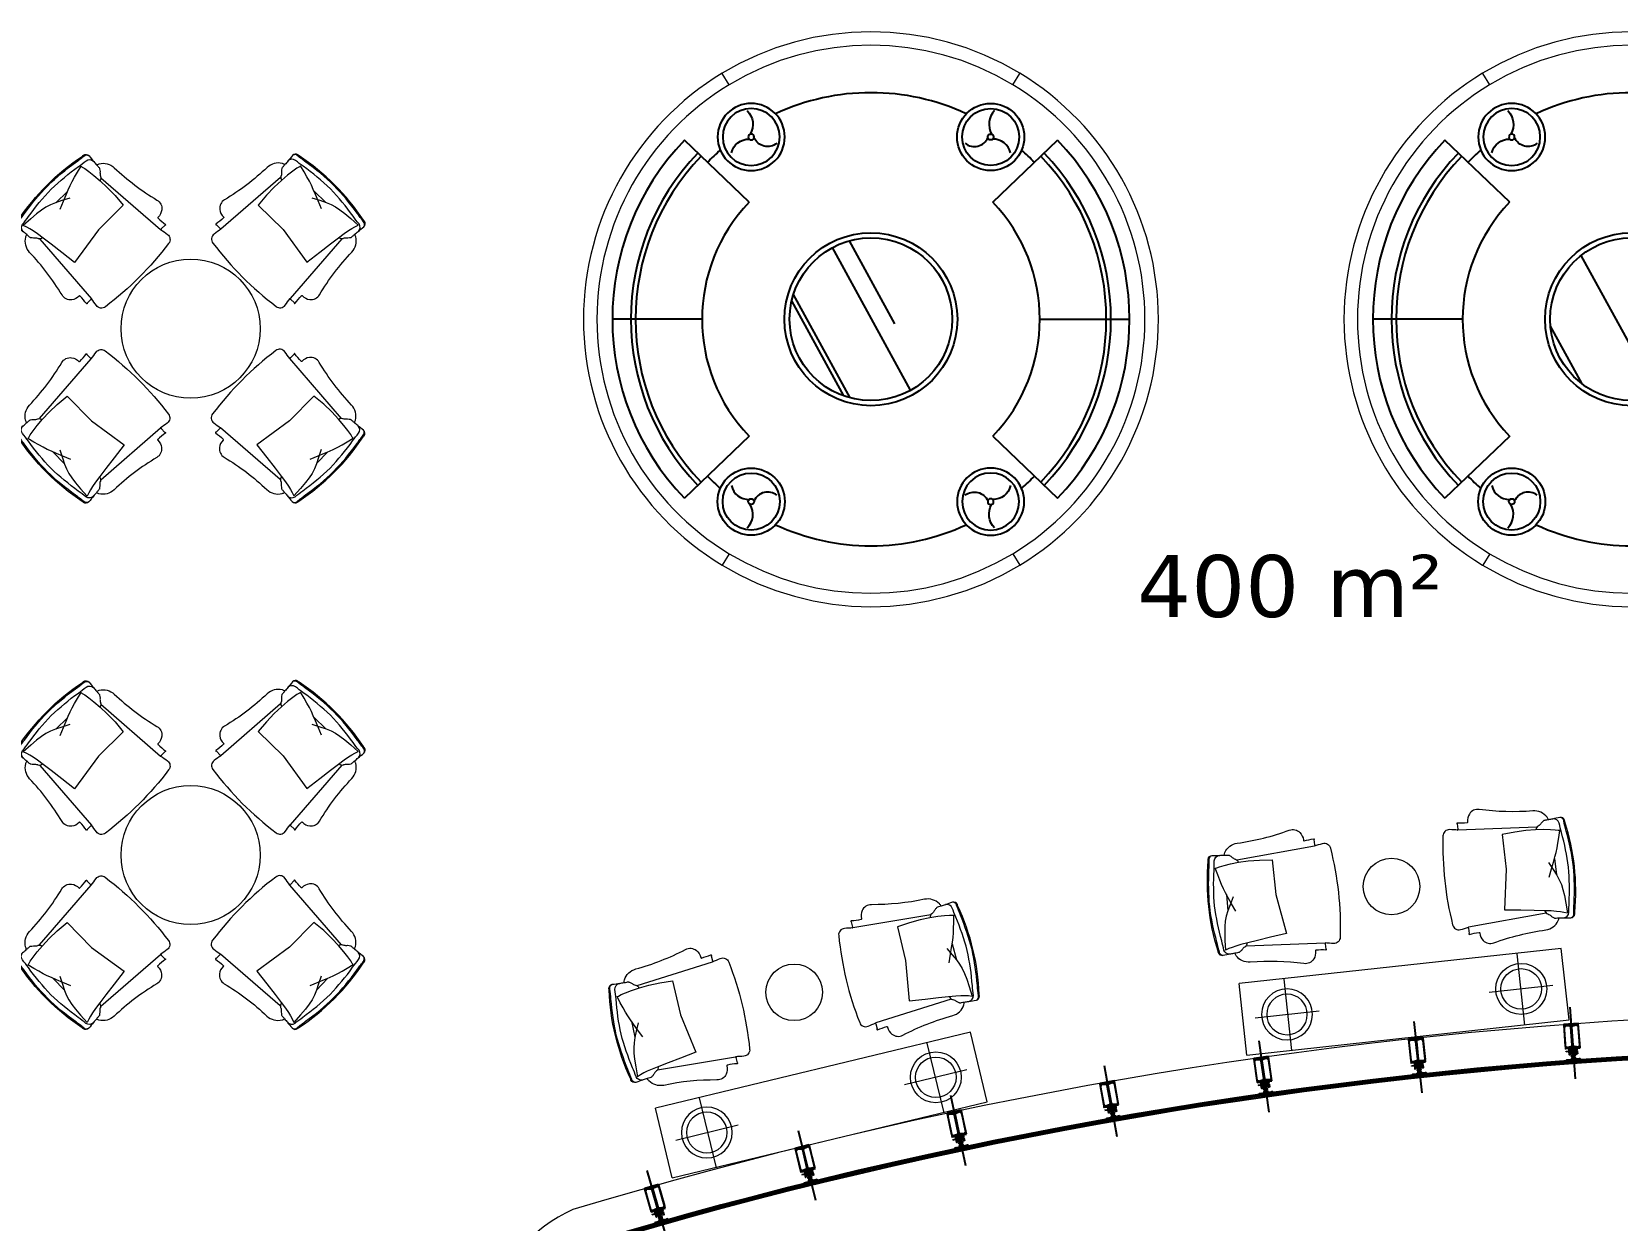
# Model space of a CAD drawing. Header units: metres. Extents: x -6536.4 to -6472.4, y -4878.1 to -4801.3.
# Drawn here: x -6512.17 to -6501.91, y -4831.58 to -4823.89 of the extents above; entities that cross this region are included whole.
import ezdxf

# ---------------------------------------------------------------- set-up
doc = ezdxf.new("R2010")
doc.units = ezdxf.units.M
doc.linetypes.add('A0C0DS$0$CACHE', pattern=[0.375, 0.25, -0.125])
doc.linetypes.add('CACHE2', pattern=[4.7625, 3.175, -1.5875])
for name, color, linetype, lineweight in [('A-MURS RIDEAUUX', 150, 'Continuous', 25), ('BOIS', 132, 'Continuous', 5), ('calque cache', 251, 'Continuous', 13), ('chache 4 et 8', 1, 'Continuous', 18), ('COTE', 1, 'Continuous', 18), ('MEUBLE', 103, 'Continuous', 9), ('POLYLINE FP', 150, 'Continuous', 15)]:
    doc.layers.add(name, color=color, linetype=linetype, lineweight=lineweight)
doc.layers.add('t abdou', color=1, linetype='Continuous')
doc.layers.add('TEXTES +8.50', color=7, linetype='Continuous')
doc.styles.add('Verdana', font='verdana.ttf')
pattern_1 = [(45, (-9.6793684, 18.2487164), (-0.00088388348, 0.00088388348), []), (135, (-9.6793684, 18.2487164), (-0.00265165043, 0.00088388348), [0.003125, -0.001875])]

# ---------------------------------------------------------------- blocks, each defined once
blk = doc.blocks.new('A$C6B611F1D')
at = {"layer": 'COTE', "color": 0, "linetype": 'ByBlock', "lineweight": -2}
for p, q in [((-2.2, 0.6), (-2.2, -1.2)), ((1.5, 0.8), (-2, 0.8)), ((1.6, -1.2), (1.6, 0.6)), ((-2, -1.4), (1.5, -1.4))]:
    blk.add_line(p, q, dxfattribs=at)
for centre, start, end in [((-2, 0.6), 90, 180), ((1.5, 0.6), 0, 90), ((-2, -1.2), 180, 270), ((1.5, -1.2), 270, 0)]:
    blk.add_arc(centre, 0.15, start, end, dxfattribs=at)
blk = doc.blocks.new('*U130')
at = {"color": 0, "linetype": 'ByBlock'}
blk.add_lwpolyline([(0.044, 0), (-0.044, 0), (-0.044, -0.003, 0.366443), (-0.042, -0.005), (-0.009, -0.011, -0.366443), (-0.002, -0.018), (-0.002, -0.134, -0.366443), (-0.009, -0.142), (-0.042, -0.147, 0.366443), (-0.044, -0.15), (-0.044, -0.152), (0.044, -0.152), (0.044, -0.15, 0.366443), (0.042, -0.147), (0.009, -0.142, -0.366443), (0.002, -0.134), (0.002, -0.018, -0.366443), (0.009, -0.011), (0.042, -0.005, 0.366443), (0.044, -0.003)], format="xyb", close=True, dxfattribs=at)
blk = doc.blocks.new('profil111')
at = {"linetype": 'ByBlock', "lineweight": -2}
h = blk.add_hatch(dxfattribs=at)
h.set_pattern_fill('ANSI38', color=0, scale=0.01, style=0)
h.set_pattern_definition(pattern_1)
h.paths.add_polyline_path([(-0.03, -0.236), (-0.032, -0.23), (-0.02, -0.23), (-0.017, -0.236)])
h.paths.add_polyline_path([(-0.015, -0.236), (-0.017, -0.236), (-0.02, -0.23), (-0.015, -0.23)])
h.paths.add_polyline_path([(-0.03, -0.236), (-0.033, -0.236), (-0.033, -0.23), (-0.032, -0.23)])
h = blk.add_hatch(dxfattribs=at)
h.set_pattern_fill('ANSI38', color=0, scale=0.01, style=0)
h.set_pattern_definition(pattern_1)
h.paths.add_polyline_path([(0.03, -0.236), (0.032, -0.23), (0.02, -0.23), (0.017, -0.236)])
h.paths.add_polyline_path([(0.015, -0.236), (0.017, -0.236), (0.02, -0.23), (0.015, -0.23)])
h.paths.add_polyline_path([(0.03, -0.236), (0.033, -0.236), (0.033, -0.23), (0.032, -0.23)])
at = {"color": 0, "linetype": 'CACHE2', "lineweight": -2}
blk.add_line((0, 0.109), (0, -0.356), dxfattribs=at)
at = {"color": 0, "linetype": 'ByBlock', "lineweight": -2}
for p, q in [((-0.046, 0), (0.046, 0)), ((-0.047, -0.158), (-0.047, -0.001)), ((-0.045, -0.004), (-0.045, -0.143)), ((-0.045, -0.004), (-0.045, -0.01)), ((-0.045, -0.01), (-0.037, -0.01)), ((-0.043, -0.018), (-0.045, -0.018)), ((0.044, -0.003), (-0.044, -0.003)), ((-0.043, -0.012), (-0.043, -0.018)), ((-0.037, -0.012), (-0.043, -0.012)), ((-0.037, -0.01), (-0.037, -0.012)), ((0.037, -0.01), (0.045, -0.01)), ((0.037, -0.012), (0.037, -0.01)), ((0.043, -0.012), (0.037, -0.012)), ((0.043, -0.018), (0.043, -0.012)), ((0.045, -0.018), (0.043, -0.018)), ((0.045, -0.01), (0.045, -0.004)), ((0.045, -0.143), (0.045, -0.004)), ((0.047, -0.001), (0.047, -0.157)), ((-0.005, -0.158), (-0.047, -0.158)), ((-0.045, -0.143), (-0.043, -0.143)), ((-0.037, -0.15), (-0.045, -0.15)), ((-0.045, -0.15), (-0.045, -0.155)), ((-0.044, -0.155), (0.044, -0.155)), ((-0.043, -0.143), (-0.043, -0.149)), ((-0.043, -0.149), (-0.037, -0.149)), ((-0.037, -0.149), (-0.037, -0.15)), ((-0.027, -0.177), (-0.027, -0.196)), ((-0.026, -0.158), (-0.026, -0.172)), ((-0.026, -0.173), (-0.023, -0.173)), ((-0.026, -0.177), (-0.024, -0.177)), ((-0.026, -0.196), (-0.024, -0.196)), ((-0.025, -0.158), (-0.025, -0.167)), ((-0.025, -0.171), (-0.025, -0.168)), ((-0.014, -0.167), (-0.024, -0.167)), ((-0.024, -0.168), (-0.016, -0.168)), ((-0.024, -0.171), (-0.023, -0.171)), ((-0.024, -0.177), (-0.024, -0.179)), ((-0.022, -0.179), (-0.024, -0.179)), ((-0.024, -0.196), (-0.024, -0.194)), ((-0.022, -0.194), (-0.024, -0.194)), ((-0.023, -0.171), (-0.023, -0.172)), ((-0.022, -0.177), (-0.011, -0.177)), ((-0.022, -0.177), (-0.022, -0.179)), ((-0.022, -0.194), (-0.022, -0.196)), ((-0.022, -0.196), (-0.02, -0.196)), ((-0.02, -0.186), (-0.011, -0.186)), ((-0.02, -0.187), (-0.02, -0.186)), ((-0.02, -0.196), (-0.02, -0.187)), ((-0.02, -0.187), (-0.011, -0.187)), ((-0.018, -0.172), (-0.018, -0.171)), ((-0.017, -0.171), (-0.016, -0.171)), ((-0.014, -0.173), (-0.017, -0.173)), ((-0.016, -0.171), (-0.016, -0.168)), ((-0.014, -0.167), (-0.014, -0.172)), ((-0.011, -0.177), (-0.011, -0.187)), ((-0.009, -0.203), (-0.011, -0.204)), ((-0.011, -0.204), (-0.011, -0.206)), ((0.012, -0.18), (-0.01, -0.18)), ((-0.01, -0.201), (-0.01, -0.2)), ((-0.008, -0.201), (-0.01, -0.201)), ((-0.009, -0.203), (-0.009, -0.203)), ((-0.008, -0.204), (-0.009, -0.204)), ((-0.008, -0.203), (-0.008, -0.202)), ((-0.005, -0.158), (-0.005, -0.194)), ((-0.005, -0.194), (-0.003, -0.194)), ((-0.005, -0.205), (-0.005, -0.201)), ((-0.003, -0.158), (-0.002, -0.158)), ((-0.003, -0.158), (-0.003, -0.158)), ((-0.003, -0.159), (-0.003, -0.16)), ((-0.002, -0.159), (-0.003, -0.159)), ((-0.003, -0.16), (-0.002, -0.16)), ((-0.003, -0.161), (-0.003, -0.162)), ((-0.002, -0.161), (-0.003, -0.161)), ((-0.003, -0.162), (-0.003, -0.163)), ((-0.002, -0.162), (-0.003, -0.162)), ((-0.003, -0.162), (-0.002, -0.162)), ((-0.003, -0.163), (-0.002, -0.163)), ((-0.003, -0.164), (-0.003, -0.165)), ((-0.002, -0.164), (-0.003, -0.164)), ((-0.003, -0.165), (-0.002, -0.165)), ((-0.003, -0.166), (-0.003, -0.167)), ((-0.002, -0.166), (-0.003, -0.166)), ((-0.003, -0.167), (-0.003, -0.168)), ((-0.002, -0.167), (-0.003, -0.167)), ((-0.003, -0.167), (-0.002, -0.167)), ((-0.003, -0.168), (-0.002, -0.168)), ((-0.002, -0.169), (-0.003, -0.169)), ((-0.003, -0.169), (-0.003, -0.17)), ((-0.003, -0.17), (-0.002, -0.17)), ((-0.002, -0.171), (-0.003, -0.171)), ((-0.003, -0.171), (-0.003, -0.171)), ((-0.003, -0.171), (-0.002, -0.171)), ((-0.002, -0.172), (-0.003, -0.172)), ((-0.003, -0.172), (-0.003, -0.173)), ((-0.003, -0.173), (-0.002, -0.173)), ((-0.002, -0.174), (-0.003, -0.174)), ((-0.003, -0.174), (-0.003, -0.174)), ((-0.003, -0.176), (-0.002, -0.176)), ((-0.003, -0.176), (-0.003, -0.176)), ((-0.003, -0.178), (-0.003, -0.177)), ((-0.003, -0.177), (-0.002, -0.177)), ((-0.003, -0.179), (-0.003, -0.178)), ((-0.003, -0.178), (-0.002, -0.178)), ((-0.002, -0.178), (-0.003, -0.178)), ((-0.003, -0.179), (-0.002, -0.179)), ((-0.003, -0.181), (-0.003, -0.18)), ((-0.003, -0.18), (-0.002, -0.18)), ((-0.002, -0.181), (-0.003, -0.181)), ((-0.003, -0.182), (-0.002, -0.182)), ((-0.003, -0.182), (-0.003, -0.182)), ((-0.003, -0.182), (-0.002, -0.182)), ((-0.003, -0.184), (-0.003, -0.183)), ((-0.003, -0.183), (-0.002, -0.183)), ((-0.002, -0.184), (-0.003, -0.184)), ((-0.003, -0.186), (-0.003, -0.185)), ((-0.003, -0.185), (-0.002, -0.185)), ((-0.003, -0.187), (-0.003, -0.186)), ((-0.003, -0.186), (-0.002, -0.186)), ((-0.003, -0.186), (-0.002, -0.186)), ((-0.002, -0.187), (-0.003, -0.187)), ((-0.003, -0.189), (-0.003, -0.188)), ((-0.003, -0.188), (-0.002, -0.188)), ((-0.003, -0.189), (-0.002, -0.189)), ((-0.002, -0.19), (-0.003, -0.19)), ((-0.003, -0.19), (-0.003, -0.19)), ((-0.003, -0.19), (-0.002, -0.19)), ((-0.003, -0.192), (-0.003, -0.191)), ((-0.003, -0.191), (-0.002, -0.191)), ((-0.003, -0.192), (-0.002, -0.192)), ((-0.003, -0.194), (-0.003, -0.193)), ((-0.003, -0.193), (-0.002, -0.193)), ((0.002, -0.158), (-0.002, -0.158)), ((-0.002, -0.159), (-0.002, -0.159)), ((-0.002, -0.16), (-0.002, -0.161)), ((-0.002, -0.162), (-0.002, -0.162)), ((-0.002, -0.163), (-0.002, -0.164)), ((-0.002, -0.165), (-0.002, -0.166)), ((-0.002, -0.167), (-0.002, -0.167)), ((-0.002, -0.168), (-0.002, -0.169)), ((-0.002, -0.17), (-0.002, -0.17)), ((-0.002, -0.171), (-0.002, -0.172)), ((-0.002, -0.173), (-0.002, -0.173)), ((-0.002, -0.174), (0.002, -0.174)), ((-0.002, -0.175), (0.002, -0.175)), ((-0.002, -0.177), (-0.002, -0.176)), ((-0.002, -0.178), (-0.002, -0.178)), ((-0.002, -0.18), (-0.002, -0.18)), ((-0.002, -0.181), (-0.002, -0.181)), ((-0.002, -0.183), (-0.002, -0.183)), ((-0.002, -0.185), (-0.002, -0.184)), ((-0.002, -0.186), (-0.002, -0.186)), ((-0.002, -0.188), (-0.002, -0.188)), ((-0.002, -0.189), (-0.002, -0.189)), ((-0.002, -0.191), (-0.002, -0.191)), ((-0.002, -0.193), (-0.002, -0.192)), ((0.002, -0.159), (0.003, -0.159)), ((0.002, -0.159), (0.002, -0.159)), ((0.003, -0.16), (0.002, -0.16)), ((0.002, -0.16), (0.003, -0.16)), ((0.002, -0.161), (0.002, -0.161)), ((0.003, -0.161), (0.002, -0.161)), ((0.002, -0.162), (0.003, -0.162)), ((0.002, -0.163), (0.002, -0.162)), ((0.003, -0.163), (0.002, -0.163)), ((0.002, -0.164), (0.003, -0.164)), ((0.002, -0.164), (0.002, -0.164)), ((0.003, -0.164), (0.002, -0.164)), ((0.002, -0.165), (0.003, -0.165)), ((0.003, -0.166), (0.002, -0.166)), ((0.002, -0.166), (0.002, -0.166)), ((0.002, -0.167), (0.002, -0.167)), ((0.002, -0.167), (0.003, -0.167)), ((0.002, -0.168), (0.003, -0.168)), ((0.003, -0.168), (0.002, -0.168)), ((0.003, -0.169), (0.002, -0.169)), ((0.002, -0.169), (0.002, -0.169)), ((0.002, -0.171), (0.002, -0.17)), ((0.002, -0.17), (0.003, -0.17)), ((0.003, -0.171), (0.002, -0.171)), ((0.003, -0.172), (0.002, -0.172)), ((0.002, -0.172), (0.002, -0.172)), ((0.002, -0.172), (0.003, -0.172)), ((0.002, -0.174), (0.002, -0.173)), ((0.002, -0.173), (0.003, -0.173)), ((0.003, -0.176), (0.002, -0.176)), ((0.003, -0.177), (0.002, -0.177)), ((0.002, -0.177), (0.002, -0.177)), ((0.002, -0.179), (0.002, -0.178)), ((0.002, -0.178), (0.003, -0.178)), ((0.003, -0.179), (0.002, -0.179)), ((0.003, -0.18), (0.002, -0.18)), ((0.002, -0.18), (0.002, -0.18)), ((0.003, -0.18), (0.002, -0.18)), ((0.002, -0.182), (0.002, -0.181)), ((0.002, -0.181), (0.003, -0.181)), ((0.003, -0.182), (0.002, -0.182)), ((0.002, -0.184), (0.002, -0.183)), ((0.003, -0.183), (0.002, -0.183)), ((0.003, -0.184), (0.002, -0.184)), ((0.003, -0.185), (0.002, -0.185)), ((0.002, -0.185), (0.002, -0.185)), ((0.002, -0.185), (0.003, -0.185)), ((0.002, -0.187), (0.002, -0.186)), ((0.003, -0.186), (0.002, -0.186)), ((0.003, -0.187), (0.002, -0.187)), ((0.002, -0.188), (0.002, -0.188)), ((0.002, -0.188), (0.003, -0.188)), ((0.002, -0.19), (0.002, -0.189)), ((0.003, -0.189), (0.002, -0.189)), ((0.003, -0.189), (0.002, -0.189)), ((0.003, -0.19), (0.002, -0.19)), ((0.002, -0.191), (0.002, -0.191)), ((0.002, -0.191), (0.003, -0.191)), ((0.003, -0.192), (0.002, -0.192)), ((0.003, -0.193), (0.002, -0.193)), ((0.002, -0.193), (0.002, -0.193)), ((0.003, -0.193), (0.002, -0.193)), ((0.003, -0.159), (0.003, -0.158)), ((0.003, -0.16), (0.003, -0.16)), ((0.003, -0.162), (0.003, -0.161)), ((0.003, -0.164), (0.003, -0.163)), ((0.003, -0.165), (0.003, -0.164)), ((0.003, -0.167), (0.003, -0.166)), ((0.003, -0.168), (0.003, -0.168)), ((0.003, -0.17), (0.003, -0.169)), ((0.003, -0.172), (0.003, -0.171)), ((0.003, -0.173), (0.003, -0.172)), ((0.003, -0.176), (0.003, -0.176)), ((0.003, -0.178), (0.003, -0.177)), ((0.003, -0.18), (0.003, -0.179)), ((0.003, -0.181), (0.003, -0.18)), ((0.003, -0.183), (0.003, -0.182)), ((0.003, -0.185), (0.003, -0.184)), ((0.003, -0.186), (0.003, -0.185)), ((0.003, -0.188), (0.003, -0.187)), ((0.003, -0.189), (0.003, -0.189)), ((0.003, -0.191), (0.003, -0.19)), ((0.003, -0.193), (0.003, -0.192)), ((0.003, -0.194), (0.003, -0.193)), ((0.003, -0.194), (0.005, -0.194)), ((0.005, -0.194), (0.005, -0.158)), ((0.005, -0.158), (0.011, -0.158)), ((0.005, -0.158), (0.046, -0.158)), ((0.005, -0.158), (0.005, -0.194)), ((0.005, -0.205), (0.005, -0.201)), ((0.005, -0.205), (0.005, -0.201)), ((0.008, -0.201), (0.01, -0.201)), ((0.008, -0.201), (0.01, -0.201)), ((0.008, -0.203), (0.008, -0.202)), ((0.008, -0.203), (0.008, -0.202)), ((0.008, -0.204), (0.009, -0.204)), ((0.008, -0.204), (0.009, -0.204)), ((0.009, -0.203), (0.009, -0.203)), ((0.009, -0.203), (0.011, -0.204)), ((0.009, -0.203), (0.009, -0.203)), ((0.009, -0.203), (0.011, -0.204)), ((0.01, -0.201), (0.01, -0.2)), ((0.01, -0.201), (0.01, -0.2)), ((0.015, -0.166), (0.011, -0.158)), ((0.021, -0.177), (0.011, -0.177)), ((0.011, -0.177), (0.011, -0.187)), ((0.02, -0.186), (0.011, -0.186)), ((0.02, -0.187), (0.011, -0.187)), ((0.011, -0.204), (0.011, -0.206)), ((0.011, -0.204), (0.011, -0.206)), ((0.014, -0.167), (0.015, -0.167)), ((0.014, -0.167), (0.014, -0.173)), ((0.014, -0.167), (0.014, -0.172)), ((0.024, -0.167), (0.014, -0.167)), ((0.014, -0.173), (0.017, -0.173)), ((0.015, -0.171), (0.015, -0.168)), ((0.024, -0.168), (0.016, -0.168)), ((0.017, -0.171), (0.016, -0.171)), ((0.017, -0.172), (0.017, -0.171)), ((0.045, -0.175), (0.02, -0.175)), ((0.02, -0.177), (0.02, -0.176)), ((0.02, -0.187), (0.02, -0.186)), ((0.02, -0.196), (0.02, -0.187)), ((0.021, -0.196), (0.02, -0.196)), ((0.022, -0.171), (0.022, -0.172)), ((0.022, -0.177), (0.022, -0.179)), ((0.022, -0.179), (0.024, -0.179)), ((0.022, -0.194), (0.024, -0.194)), ((0.022, -0.194), (0.022, -0.196)), ((0.024, -0.171), (0.023, -0.171)), ((0.023, -0.173), (0.026, -0.173)), ((0.024, -0.158), (0.024, -0.167)), ((0.024, -0.171), (0.024, -0.168)), ((0.026, -0.177), (0.024, -0.177)), ((0.024, -0.177), (0.024, -0.179)), ((0.024, -0.196), (0.024, -0.194)), ((0.026, -0.196), (0.024, -0.196)), ((0.026, -0.158), (0.026, -0.172)), ((0.026, -0.177), (0.026, -0.196)), ((0.037, -0.15), (0.037, -0.149)), ((0.037, -0.149), (0.043, -0.149)), ((0.045, -0.15), (0.037, -0.15)), ((0.043, -0.149), (0.043, -0.143)), ((0.043, -0.143), (0.045, -0.143)), ((0.045, -0.155), (0.045, -0.15)), ((-0.033, -0.23), (-0.033, -0.236)), ((-0.033, -0.23), (-0.015, -0.23)), ((-0.015, -0.236), (-0.015, -0.23)), ((-0.011, -0.209), (-0.011, -0.206)), ((-0.009, -0.209), (-0.011, -0.209)), ((-0.009, -0.218), (-0.011, -0.219)), ((-0.011, -0.219), (-0.011, -0.221)), ((-0.011, -0.224), (-0.011, -0.221)), ((-0.009, -0.224), (-0.011, -0.224)), ((-0.011, -0.236), (-0.011, -0.229)), ((-0.008, -0.209), (-0.009, -0.209)), ((-0.009, -0.209), (-0.009, -0.209)), ((-0.009, -0.218), (-0.009, -0.218)), ((-0.008, -0.219), (-0.009, -0.219)), ((-0.008, -0.224), (-0.009, -0.224)), ((-0.009, -0.224), (-0.009, -0.224)), ((-0.008, -0.209), (-0.008, -0.211)), ((-0.008, -0.211), (-0.006, -0.211)), ((-0.008, -0.216), (-0.006, -0.216)), ((-0.008, -0.218), (-0.008, -0.217)), ((-0.008, -0.224), (-0.008, -0.226)), ((-0.008, -0.226), (-0.006, -0.226)), ((-0.005, -0.205), (0.002, -0.206)), ((-0.005, -0.207), (-0.005, -0.21)), ((-0.005, -0.207), (0.002, -0.207)), ((-0.005, -0.22), (-0.005, -0.217)), ((-0.005, -0.22), (-0.005, -0.217)), ((-0.005, -0.22), (0.002, -0.221)), ((-0.005, -0.222), (0.002, -0.222)), ((-0.005, -0.223), (-0.005, -0.225)), ((0.005, -0.205), (-0.002, -0.206)), ((0.005, -0.207), (-0.002, -0.207)), ((0.005, -0.22), (-0.002, -0.221)), ((0.005, -0.222), (-0.002, -0.222)), ((0.005, -0.207), (0.005, -0.21)), ((0.005, -0.207), (0.005, -0.21)), ((0.005, -0.22), (0.005, -0.217)), ((0.005, -0.22), (0.005, -0.217)), ((0.005, -0.22), (0.005, -0.217)), ((0.005, -0.22), (0.005, -0.217)), ((0.005, -0.223), (0.005, -0.225)), ((0.005, -0.223), (0.005, -0.225)), ((0.008, -0.211), (0.006, -0.211)), ((0.008, -0.211), (0.006, -0.211)), ((0.008, -0.216), (0.006, -0.216)), ((0.008, -0.216), (0.006, -0.216)), ((0.008, -0.226), (0.006, -0.226)), ((0.008, -0.226), (0.006, -0.226)), ((0.008, -0.209), (0.008, -0.211)), ((0.008, -0.209), (0.009, -0.209)), ((0.008, -0.209), (0.008, -0.211)), ((0.008, -0.209), (0.009, -0.209)), ((0.008, -0.218), (0.008, -0.217)), ((0.008, -0.218), (0.008, -0.217)), ((0.008, -0.219), (0.009, -0.219)), ((0.008, -0.219), (0.009, -0.219)), ((0.008, -0.224), (0.008, -0.226)), ((0.008, -0.224), (0.009, -0.224)), ((0.008, -0.224), (0.008, -0.226)), ((0.008, -0.224), (0.009, -0.224)), ((0.009, -0.209), (0.009, -0.209)), ((0.009, -0.209), (0.011, -0.209)), ((0.009, -0.209), (0.009, -0.209)), ((0.009, -0.209), (0.011, -0.209)), ((0.009, -0.218), (0.009, -0.218)), ((0.009, -0.218), (0.011, -0.219)), ((0.009, -0.218), (0.009, -0.218)), ((0.009, -0.218), (0.011, -0.219)), ((0.009, -0.224), (0.009, -0.224)), ((0.009, -0.224), (0.011, -0.224)), ((0.009, -0.224), (0.009, -0.224)), ((0.009, -0.224), (0.011, -0.224)), ((0.011, -0.209), (0.011, -0.206)), ((0.011, -0.209), (0.011, -0.206)), ((0.011, -0.219), (0.011, -0.221)), ((0.011, -0.219), (0.011, -0.221)), ((0.011, -0.224), (0.011, -0.221)), ((0.011, -0.224), (0.011, -0.221)), ((0.011, -0.236), (0.011, -0.229)), ((0.033, -0.23), (0.015, -0.23)), ((0.015, -0.236), (0.015, -0.23)), ((0.033, -0.23), (0.033, -0.236))]:
    blk.add_line(p, q, dxfattribs=at)
at = {"color": 0, "linetype": 'ByBlock', "lineweight": -2, "ltscale": 10}
blk.add_lwpolyline([(0.005, -0.155), (-0.005, -0.155), (-0.005, -0.183), (0.005, -0.183)], close=True, dxfattribs=at)
at = {"color": 0, "linetype": 'ByBlock', "lineweight": -2}
for centre, radius, start, end in [((-0.046, -0.001), 0.001, 90, 180), ((0.046, -0.001), 0.001, 0, 90), ((-0.044, -0.004), 0.001, 90, 180), ((0.044, -0.004), 0.001, 0, 90), ((-0.026, -0.177), 0.0002, 90, 180), ((-0.026, -0.196), 0.0002, 180, 270), ((-0.026, -0.172), 0.0002, 180, 270), ((-0.024, -0.158), 0.0002, 90, 180), ((-0.024, -0.167), 0.0002, 180, 270), ((-0.024, -0.168), 0.0002, 90, 180), ((-0.024, -0.171), 0.0002, 180, 270), ((-0.024, -0.177), 0.0002, 0, 90), ((-0.024, -0.179), 0.0002, 180, 270), ((-0.024, -0.194), 0.0002, 90, 180), ((-0.024, -0.196), 0.0002, 270, 0), ((-0.023, -0.171), 0.0002, 0, 90), ((-0.023, -0.172), 0.0002, 270, 0), ((-0.022, -0.177), 0.0002, 90, 180), ((-0.022, -0.179), 0.0002, 270, 0), ((-0.022, -0.194), 0.0002, 0, 90), ((-0.022, -0.196), 0.0002, 180, 270), ((-0.02, -0.186), 0.0002, 90, 180), ((-0.02, -0.187), 0.0002, 90, 180), ((-0.02, -0.196), 0.0002, 270, 0), ((-0.017, -0.171), 0.0002, 90, 180), ((-0.017, -0.172), 0.0002, 180, 270), ((-0.016, -0.168), 0.0002, 0, 90), ((-0.016, -0.171), 0.0002, 270, 0), ((-0.014, -0.167), 0.0002, 0, 90), ((-0.014, -0.172), 0.0002, 270, 0), ((-0.011, -0.177), 0.0002, 0, 90), ((-0.011, -0.187), 0.0002, 270, 0), ((-0.01, -0.204), 0.0003, 118.0538, 180), ((-0.002, -0.208), 0.0114, 87.0753, 131.2166), ((-0.009, -0.2), 0.001, 131.0402, 180), ((-0.01, -0.201), 0.0003, 180, 270), ((-0.009, -0.203), 0.0003, 180, 270), ((-0.009, -0.203), 0.0002, 0, 118.0538), ((-0.008, -0.202), 0.0003, 0, 90), ((-0.008, -0.203), 0.0003, 270, 0), ((-0.002, -0.202), 0.0056, 82.9815, 142.3345), ((-0.006, -0.2), 0.0008, 140.3872, 276.843), ((-0.006, -0.201), 0.0003, 0, 96.843), ((-0.005, -0.158), 0.0002, 0, 90), ((-0.005, -0.194), 0.0002, 180, 270), ((-0.005, -0.205), 0.0003, 180, 265.4588), ((-0.002, -0.158), 0.0002, 90, 180), ((-0.002, -0.174), 0.0002, 180, 270), ((-0.002, -0.176), 0.0002, 90, 180), ((-0.003, -0.194), 0.0002, 270, 0), ((-0.002, -0.159), 0.0002, 0, 90), ((-0.002, -0.159), 0.0002, 270, 0), ((-0.002, -0.16), 0.0002, 0, 90), ((-0.002, -0.161), 0.0002, 270, 0), ((-0.002, -0.162), 0.0002, 270, 0), ((-0.002, -0.162), 0.0002, 0, 90), ((-0.002, -0.163), 0.0002, 0, 90), ((-0.002, -0.164), 0.0002, 270, 0), ((-0.002, -0.165), 0.0002, 0, 90), ((-0.002, -0.167), 0.0002, 0, 90), ((-0.002, -0.166), 0.0002, 270, 0), ((-0.002, -0.167), 0.0002, 270, 0), ((-0.002, -0.168), 0.0002, 0, 90), ((-0.002, -0.169), 0.0002, 270, 0), ((-0.002, -0.17), 0.0002, 0, 90), ((-0.002, -0.17), 0.0002, 270, 0), ((-0.002, -0.171), 0.0002, 0, 90), ((-0.002, -0.172), 0.0002, 270, 0), ((-0.002, -0.173), 0.0002, 0, 90), ((-0.002, -0.173), 0.0002, 270, 0), ((-0.002, -0.176), 0.0002, 0, 90), ((-0.002, -0.177), 0.0002, 270, 0), ((-0.002, -0.178), 0.0002, 270, 0), ((-0.002, -0.178), 0.0002, 0, 90), ((-0.002, -0.18), 0.0002, 0, 90), ((-0.002, -0.18), 0.0002, 270, 0), ((-0.002, -0.181), 0.0002, 270, 0), ((-0.002, -0.181), 0.0002, 0, 90), ((-0.002, -0.183), 0.0002, 270, 0), ((-0.002, -0.183), 0.0002, 0, 90), ((-0.002, -0.184), 0.0002, 0, 90), ((-0.002, -0.185), 0.0002, 270, 0), ((-0.002, -0.186), 0.0002, 270, 0), ((-0.002, -0.186), 0.0002, 0, 90), ((-0.002, -0.188), 0.0002, 0, 90), ((-0.002, -0.188), 0.0002, 270, 0), ((-0.002, -0.189), 0.0002, 270, 0), ((-0.002, -0.189), 0.0002, 0, 90), ((-0.002, -0.191), 0.0002, 270, 0), ((-0.002, -0.191), 0.0002, 0, 90), ((-0.002, -0.192), 0.0002, 0, 90), ((-0.002, -0.193), 0.0002, 270, 0), ((-0.002, -0.197), 0.0003, 291.1235, 94.7745), ((0.002, -0.197), 0.0003, 85.2255, 248.8765), ((0.002, -0.202), 0.0056, 37.6655, 97.0185), ((0.002, -0.158), 0.0002, 0, 90), ((0.002, -0.159), 0.0002, 90, 180), ((0.002, -0.159), 0.0002, 180, 270), ((0.002, -0.161), 0.0002, 90, 180), ((0.002, -0.161), 0.0002, 180, 270), ((0.002, -0.162), 0.0002, 90, 180), ((0.002, -0.163), 0.0002, 180, 270), ((0.002, -0.164), 0.0002, 90, 180), ((0.002, -0.164), 0.0002, 180, 270), ((0.002, -0.166), 0.0002, 90, 180), ((0.002, -0.166), 0.0002, 180, 270), ((0.002, -0.167), 0.0002, 180, 270), ((0.002, -0.167), 0.0002, 90, 180), ((0.002, -0.169), 0.0002, 180, 270), ((0.002, -0.169), 0.0002, 90, 180), ((0.002, -0.17), 0.0002, 90, 180), ((0.002, -0.171), 0.0002, 180, 270), ((0.002, -0.172), 0.0002, 180, 270), ((0.002, -0.172), 0.0002, 90, 180), ((0.002, -0.173), 0.0002, 90, 180), ((0.002, -0.174), 0.0002, 270, 0), ((0.002, -0.176), 0.0002, 0, 90), ((0.002, -0.177), 0.0002, 90, 180), ((0.002, -0.177), 0.0002, 180, 270), ((0.002, -0.178), 0.0002, 90, 180), ((0.002, -0.179), 0.0002, 180, 270), ((0.002, -0.18), 0.0002, 180, 270), ((0.002, -0.18), 0.0002, 90, 180), ((0.002, -0.181), 0.0002, 90, 180), ((0.002, -0.182), 0.0002, 180, 270), ((0.002, -0.183), 0.0002, 90, 180), ((0.002, -0.185), 0.0002, 90, 180), ((0.002, -0.184), 0.0002, 180, 270), ((0.002, -0.185), 0.0002, 180, 270), ((0.002, -0.186), 0.0002, 90, 180), ((0.002, -0.187), 0.0002, 180, 270), ((0.002, -0.188), 0.0002, 180, 270), ((0.002, -0.188), 0.0002, 90, 180), ((0.002, -0.189), 0.0002, 90, 180), ((0.002, -0.19), 0.0002, 180, 270), ((0.002, -0.191), 0.0002, 180, 270), ((0.002, -0.191), 0.0002, 90, 180), ((0.002, -0.193), 0.0002, 90, 180), ((0.002, -0.193), 0.0002, 180, 270), ((0.002, -0.208), 0.0114, 48.7834, 92.9247), ((0.003, -0.194), 0.0002, 180, 270), ((0.005, -0.158), 0.0002, 90, 180), ((0.005, -0.158), 0.0002, 90, 180), ((0.005, -0.194), 0.0002, 270, 0), ((0.006, -0.201), 0.0003, 83.157, 180), ((0.006, -0.201), 0.0003, 83.157, 180), ((0.005, -0.205), 0.0003, 274.5412, 0), ((0.005, -0.205), 0.0003, 274.5412, 0), ((0.006, -0.2), 0.0008, 263.157, 39.6128), ((0.006, -0.2), 0.0008, 263.157, 39.6128), ((0.008, -0.202), 0.0003, 90, 180), ((0.008, -0.202), 0.0003, 90, 180), ((0.008, -0.203), 0.0003, 180, 270), ((0.008, -0.203), 0.0003, 180, 270), ((0.009, -0.203), 0.0003, 270, 0), ((0.009, -0.203), 0.0002, 61.9462, 180), ((0.009, -0.203), 0.0003, 270, 0), ((0.009, -0.203), 0.0002, 61.9462, 180), ((0.009, -0.2), 0.001, 0, 48.9598), ((0.009, -0.2), 0.001, 0, 48.9598), ((0.01, -0.201), 0.0003, 270, 0), ((0.01, -0.201), 0.0003, 270, 0), ((0.011, -0.158), 0.0002, 23.9625, 90), ((0.011, -0.177), 0.0002, 90, 180), ((0.011, -0.187), 0.0002, 180, 270), ((0.01, -0.204), 0.0003, 0, 61.9462), ((0.01, -0.204), 0.0003, 0, 61.9462), ((0.014, -0.167), 0.0002, 90, 180), ((0.014, -0.167), 0.0002, 90, 180), ((0.014, -0.172), 0.0002, 180, 270), ((0.015, -0.167), 0.0002, 270, 23.9625), ((0.016, -0.168), 0.0002, 90, 180), ((0.016, -0.171), 0.0002, 180, 270), ((0.017, -0.171), 0.0002, 0, 90), ((0.017, -0.172), 0.0002, 270, 0), ((0.02, -0.176), 0.0002, 90, 180), ((0.02, -0.186), 0.0002, 0, 90), ((0.02, -0.187), 0.0002, 0, 90), ((0.02, -0.196), 0.0002, 180, 270), ((0.021, -0.177), 0.0002, 0, 90), ((0.021, -0.196), 0.0002, 270, 0), ((0.023, -0.171), 0.0002, 90, 180), ((0.023, -0.172), 0.0002, 180, 270), ((0.022, -0.179), 0.0002, 180, 270), ((0.022, -0.194), 0.0002, 90, 180), ((0.024, -0.167), 0.0002, 270, 0), ((0.024, -0.168), 0.0002, 0, 90), ((0.024, -0.171), 0.0002, 270, 0), ((0.024, -0.177), 0.0002, 90, 180), ((0.024, -0.179), 0.0002, 270, 0), ((0.024, -0.194), 0.0002, 0, 90), ((0.024, -0.196), 0.0002, 180, 270), ((0.026, -0.172), 0.0002, 270, 0), ((0.026, -0.177), 0.0002, 0, 90), ((0.026, -0.196), 0.0002, 270, 0), ((0.044, -0.155), 0.0002, 270, 0), ((0.045, -0.176), 0.0002, 0, 90), ((0.046, -0.157), 0.0002, 270, 0), ((-0.01, -0.209), 0.0003, 180, 241.9462), ((-0.01, -0.219), 0.0003, 118.0538, 180), ((-0.01, -0.224), 0.0003, 180, 241.9462), ((-0.009, -0.209), 0.0003, 90, 180), ((-0.009, -0.209), 0.0002, 241.9462, 0), ((-0.009, -0.218), 0.0003, 180, 270), ((-0.009, -0.218), 0.0002, 0, 118.0538), ((-0.009, -0.224), 0.0003, 90, 180), ((-0.009, -0.224), 0.0002, 241.9462, 0), ((-0.008, -0.209), 0.0003, 0, 90), ((-0.008, -0.211), 0.0002, 180, 270), ((-0.008, -0.217), 0.0003, 90, 180), ((-0.008, -0.218), 0.0003, 270, 0), ((-0.008, -0.224), 0.0003, 0, 90), ((-0.008, -0.226), 0.0002, 180, 270), ((-0.006, -0.21), 0.001, 270, 0), ((-0.006, -0.217), 0.001, 0, 90), ((-0.006, -0.225), 0.001, 270, 0), ((-0.005, -0.207), 0.0003, 94.5412, 180), ((-0.005, -0.22), 0.0003, 180, 265.4588), ((-0.005, -0.223), 0.0003, 94.5412, 180), ((-0.002, -0.206), 0.0004, 97.4777, 262.5223), ((-0.002, -0.221), 0.0004, 97.4777, 262.5223), ((0.002, -0.206), 0.0004, 277.4777, 82.5223), ((0.002, -0.221), 0.0004, 277.4777, 82.5223), ((0.005, -0.207), 0.0003, 0, 85.4588), ((0.005, -0.207), 0.0003, 0, 85.4588), ((0.006, -0.21), 0.001, 180, 270), ((0.006, -0.21), 0.001, 180, 270), ((0.006, -0.217), 0.001, 90, 180), ((0.006, -0.217), 0.001, 90, 180), ((0.005, -0.22), 0.0003, 274.5412, 0), ((0.005, -0.22), 0.0003, 274.5412, 0), ((0.005, -0.223), 0.0003, 0, 85.4588), ((0.005, -0.223), 0.0003, 0, 85.4588), ((0.006, -0.225), 0.001, 180, 270), ((0.006, -0.225), 0.001, 180, 270), ((0.008, -0.209), 0.0003, 90, 180), ((0.008, -0.209), 0.0003, 90, 180), ((0.008, -0.211), 0.0002, 270, 0), ((0.008, -0.211), 0.0002, 270, 0), ((0.008, -0.217), 0.0003, 0, 90), ((0.008, -0.217), 0.0003, 0, 90), ((0.008, -0.218), 0.0003, 180, 270), ((0.008, -0.218), 0.0003, 180, 270), ((0.008, -0.224), 0.0003, 90, 180), ((0.008, -0.224), 0.0003, 90, 180), ((0.008, -0.226), 0.0003, 270, 0), ((0.008, -0.226), 0.0002, 270, 0), ((0.009, -0.209), 0.0003, 0, 90), ((0.009, -0.209), 0.0002, 180, 298.0538), ((0.009, -0.209), 0.0003, 0, 90), ((0.009, -0.209), 0.0002, 180, 298.0538), ((0.009, -0.218), 0.0003, 270, 0), ((0.009, -0.218), 0.0002, 61.9462, 180), ((0.009, -0.218), 0.0003, 270, 0), ((0.009, -0.218), 0.0002, 61.9462, 180), ((0.009, -0.224), 0.0003, 0, 90), ((0.009, -0.224), 0.0002, 180, 298.0538), ((0.009, -0.224), 0.0003, 0, 90), ((0.009, -0.224), 0.0002, 180, 298.0538), ((0.01, -0.209), 0.0003, 298.0538, 0), ((0.01, -0.209), 0.0003, 298.0538, 0), ((0.01, -0.219), 0.0003, 0, 61.9462), ((0.01, -0.219), 0.0003, 0, 61.9462), ((0.01, -0.224), 0.0003, 298.0538, 0), ((0.01, -0.224), 0.0003, 298.0538, 0)]:
    blk.add_arc(centre, radius, start, end, dxfattribs=at)
blk.add_blockref('*U130', (0, -0.003), dxfattribs=at)
at = {"color": 0, "linetype": 'ByBlock', "lineweight": -2, "yscale": 0.002, "zscale": 0.002}
for p, xscale in [((-0.04, -0.231), -0.002), ((0.04, -0.231), 0.002)]:
    blk.add_blockref('A$C6B611F1D', p, dxfattribs=dict(at, xscale=xscale))
blk = doc.blocks.new('*U934')
at = {"layer": 'A-MURS RIDEAUUX', "xscale": -1, "rotation": 0.08006663438149708}
blk.add_blockref('profil111', (0, 0.236), dxfattribs=at)
blk = doc.blocks.new('*U935')
at = {"layer": 'calque cache', "color": 0, "linetype": 'ByBlock', "lineweight": -2}
for p, rotation in [((-6502.197, -4830.546, 34436.053), 4.244194283442663), ((-6503.193, -4830.637, 34436.053), 6.17178513791955), ((-6504.185, -4830.761, 34436.053), 8.09937599239628), ((-6505.173, -4830.919, 34436.053), 10.02696684687294), ((-6506.154, -4831.109, 34436.053), 11.95455770134968), ((-6507.129, -4831.333, 34436.053), 13.88214855582642), ((-6508.095, -4831.589, 34436.053), 15.8097394103031)]:
    blk.add_blockref('*U934', p, dxfattribs=dict(at, rotation=rotation))
blk = doc.blocks.new('A$C23EE0443')
at = {"color": 85}
for radius in [0.267, 0.227, 0.0232]:
    blk.add_circle((-0.135, 0.003), radius, dxfattribs=at)
for centre, radius, start, end in [((0.009, 0.103), 0.157, 135.6741, 209.4469), ((-0.265, 0.044), 0.117, 231.1232, 336.5775), ((-0.115, -0.155), 0.141, 12.7215, 91.724)]:
    blk.add_arc(centre, radius, start, end, dxfattribs=at)
blk = doc.blocks.new('A$C5DE33EC6')
h = blk.add_hatch()
h.set_pattern_fill('AR-RROOF', color=85, scale=0.030175, angle=118.6418, style=0)
h.set_pattern_definition([(118.6418, (-65.1979, -444.8239), (-1.4808738, 1.1124471), [11.496488, -1.532865, 3.832163, -0.766433]), (118.6418, (-66.0228, -444.113), (-0.5272444, -1.1612568), [2.299298, -0.252923, 4.598595, -0.574824]), (118.6418, (-65.9533, -444.79987), (-2.3610281, 3.25162166), [6.13146, -1.0730055, 3.06573, -0.7664325])])
h.paths.add_polyline_path([(-1.054, -0.344, 1), (-0.003, -0.344, 1)])
at = {"color": 85}
for p, q in [((-1.316, 0.412), (-1.735, 0.814)), ((0.259, 0.412), (0.677, 0.814)), ((-1.621, -0.344), (-2.201, -0.344)), ((0.563, -0.344), (1.143, -0.344)), ((-1.316, -1.101), (-1.735, -1.502)), ((0.259, -1.101), (0.677, -1.502))]:
    blk.add_line(p, q, dxfattribs=at)
for radius in [0.559, 0.526]:
    blk.add_circle((-0.529, -0.344), radius, dxfattribs=at)
for radius, start, end in [(1.465, 65.1135, 114.8865), (1.672, 136.1649, 223.8351), (1.552, 136.1649, 223.8351), (1.465, 131.682, 136.1649), (1.465, 43.8351, 48.318), (1.552, 316.1649, 43.8351), (1.672, 316.1649, 43.8351), (1.522, 136.1649, 223.8351), (1.522, 316.1649, 43.8351), (1.092, 136.1649, 223.8351), (1.092, 316.1649, 43.8351), (1.465, 223.8351, 228.318), (1.465, 311.682, 316.1649), (1.465, 245.1135, 294.8865)]:
    blk.add_arc((-0.529, -0.344), radius, start, end, dxfattribs=at)
at = {"layer": 'BOIS'}
for p, q in [((-1.446, 1.172), (-1.491, 1.246)), ((0.388, 1.172), (0.434, 1.246)), ((-1.446, -1.86), (-1.491, -1.935)), ((0.388, -1.86), (0.434, -1.935))]:
    blk.add_line(p, q, dxfattribs=at)
for radius, start, end in [(1.859, 121.1753, 238.8247), (1.859, 301.1753, 58.8247), (1.772, 121.1753, 238.8247), (1.772, 301.1753, 58.8247)]:
    blk.add_arc((-0.529, -0.344), radius, start, end, dxfattribs=at)
at = {"layer": 'chache 4 et 8', "color": 1, "linetype": 'A0C0DS$0$CACHE', "ltscale": 50}
for radius, start, end in [(1.859, 58.8247, 121.1753), (1.772, 58.8247, 121.1753), (1.859, 238.8247, 301.1753), (1.772, 238.8247, 301.1753)]:
    blk.add_arc((-0.529, -0.344), radius, start, end, dxfattribs=at)
at = {"color": 85, "yscale": 0.8132044870399113, "zscale": 0.8132044870399113}
for p, xscale in [((-1.413, 0.832), -0.8132044870399113), ((0.355, 0.832), 0.8132044870399113)]:
    blk.add_blockref('A$C23EE0443', p, dxfattribs=dict(at, xscale=xscale))
at = {"color": 85, "yscale": 0.8132044870399113, "zscale": 0.8132044870399113, "rotation": 180}
for p, xscale in [((-1.413, -1.521), 0.8132044870399113), ((0.355, -1.521), -0.8132044870399113)]:
    blk.add_blockref('A$C23EE0443', p, dxfattribs=dict(at, xscale=xscale))
blk = doc.blocks.new('A$C37B932B9')
at = {"color": 0, "linetype": 'ByBlock', "lineweight": -2, "ltscale": 0.03}
blk.add_lwpolyline([(0.361, 0.329, 0.003233), (0.36, 0.339, 0.406498), (0.332, 0.361, -0.000001), (0.284, 0.356, -0.000003), (0.256, 0.354, -0.007204), (0.249, 0.371, 0.251903), (0.162, 0.422, -0.053419), (-0.181, 0.469, 0.307004), (-0.248, 0.446, 0.170268), (-0.265, 0.396, -0.502371), (-0.269, 0.391, -0.027921), (-0.332, 0.397, 0.906518), (-0.333, 0.391), (-0.333, 0.357, 0.886473), (-0.333, 0.351, 0.015111), (-0.386, 0.36, 0.434298), (-0.433, 0.324, 0.06918), (-0.433, -0.254, 0.434298), (-0.386, -0.29, 0.015111), (-0.333, -0.281, 0.886473), (-0.333, -0.287), (-0.333, -0.321, 0.906518), (-0.332, -0.327, -0.027921), (-0.269, -0.321, -0.502371), (-0.265, -0.326, 0.170268), (-0.248, -0.376, 0.307004), (-0.181, -0.399, -0.053419), (0.162, -0.352, 0.251903), (0.249, -0.301, -0.007204), (0.256, -0.284, -0.000003), (0.284, -0.287, -0.000001), (0.332, -0.291, 0.406498), (0.36, -0.269, 0.003233), (0.361, -0.259, 0.099527)], format="xyb", close=True, dxfattribs=at)
at = {"color": 0, "linetype": 'ByBlock', "lineweight": -2}
for points in [[(0.177, 0.315), (-0.333, 0.351)], [(0.321, 0.277), (0.312, 0.278), (0.293, 0.283), (0.262, 0.288), (0.22, 0.294), (0.167, 0.298), (0.104, 0.3), (0.031, 0.298), (-0.051, 0.291)], [(-0.051, 0.291), (-0.05, 0.066)], [(0.22, -0.015), (0.242, 0.037), (0.259, 0.078), (0.272, 0.111), (0.283, 0.139), (0.292, 0.167), (0.3, 0.197), (0.31, 0.233), (0.321, 0.277)], [(-0.05, 0.066), (-0.09, -0.193)], [(0.227, 0.079), (0.252, 0.031), (0.271, -0.007), (0.284, -0.039), (0.294, -0.071), (0.301, -0.104), (0.306, -0.144), (0.31, -0.194), (0.314, -0.258)], [(-0.09, -0.193), (0.015, -0.206), (0.101, -0.217), (0.165, -0.226), (0.211, -0.232), (0.244, -0.238), (0.269, -0.244), (0.291, -0.25), (0.314, -0.258)], [(0.177, -0.245), (-0.333, -0.281)]]:
    blk.add_lwpolyline(points, dxfattribs=at)
for points in [[(0.256, 0.354, -0.006956), (0.237, 0.353, 0.019532), (0.227, 0.352, 0.125305), (0.224, 0.35, 0.022534), (0.209, 0.339, 0.016462), (0.205, 0.334, -0.011585), (0.198, 0.328, -0.079222), (0.187, 0.321, -0.007109), (0.185, 0.32, 0.290452), (0.17, 0.298, 0.290452)], [(0.286, -0.287, 0.364358), (0.323, -0.256, -0.015143), (0.331, -0.194, 0.035973), (0.352, 0.035, 0.035973), (0.331, 0.263, -0.015143), (0.323, 0.325, 0.364358), (0.286, 0.357, 17.567185)], [(0.335, -0.291, 0.331708), (0.354, -0.267, -0.017281), (0.363, -0.199, 0.036067), (0.384, 0.035, 0.036067), (0.363, 0.269, -0.017281), (0.354, 0.337, 0.331708), (0.335, 0.361)], [(0.17, -0.226, -0.000314), (0.17, -0.227), (0.17, -0.227, 0.301974), (0.185, -0.25, -0.007109), (0.187, -0.251, -0.079222), (0.198, -0.258, -0.011585), (0.205, -0.264, 0.016462), (0.209, -0.269, 0.022534), (0.224, -0.28, 0.125305), (0.227, -0.282, 0.019532), (0.237, -0.283, -0.006956), (0.256, -0.284)]]:
    blk.add_lwpolyline(points, format="xyb", dxfattribs=at)
at = {"color": 0, "linetype": 'ByBlock', "lineweight": -2, "flags": 128}
blk.add_lwpolyline([(0.268, 0.1), (0.27, -0.006)], dxfattribs=at)
blk = doc.blocks.new('A$C7E2C5096')
at = {"color": 0, "linetype": 'ByBlock', "lineweight": -2}
for p, q in [((-0.291, -0.14), (-0.291, 0.582)), ((-0.619, 0.216), (0.027, 0.216))]:
    blk.add_line(p, q, dxfattribs=at)
for radius in [0.256, 0.204]:
    blk.add_circle((-0.298, 0.216), radius, dxfattribs=at)
blk = doc.blocks.new('A$C65FD647B')
at = {"layer": 'MEUBLE'}
for p, q in [((0.291, 1.136), (-0.174, 1.136)), ((-0.174, 1.136), (-0.174, -0.96)), ((0.291, -0.96), (0.291, 1.136)), ((0.291, -0.96), (-0.174, -0.96))]:
    blk.add_line(p, q, dxfattribs=at)
blk.add_circle((-0.691, 0.088), 0.183, dxfattribs=at)
at = {"layer": 'MEUBLE', "rotation": 90.00000000000001}
blk.add_blockref('A$C37B932B9', (-0.656, 0.887), dxfattribs=at)
at = {"layer": 'MEUBLE', "yscale": 0.6432387645698984, "zscale": 0.6432387645698984, "rotation": 270}
for p, xscale in [((-0.081, 0.658), 0.6432387645698984), ((-0.081, -0.482), -0.6432387645698984)]:
    blk.add_blockref('A$C7E2C5096', p, dxfattribs=dict(at, xscale=xscale))
at = {"layer": 'MEUBLE', "xscale": -1, "rotation": 90}
blk.add_blockref('A$C37B932B9', (-0.656, -0.711), dxfattribs=at)
blk = doc.blocks.new('A$C59A5193B')
at = {"layer": 'MEUBLE'}
blk.add_circle((-0.228, -0.359), 0.45, dxfattribs=at)
at = {"layer": 'MEUBLE', "xscale": -1, "rotation": 270}
blk.add_blockref('A$C37B932B9', (-0.263, 0.564), dxfattribs=at)
at = {"layer": 'MEUBLE', "xscale": -1}
blk.add_blockref('A$C37B932B9', (-1.153, -0.394), dxfattribs=at)
at = {"layer": 'MEUBLE'}
blk.add_blockref('A$C37B932B9', (0.698, -0.394), dxfattribs=at)
at = {"layer": 'MEUBLE', "rotation": 270}
blk.add_blockref('A$C37B932B9', (-0.263, -1.282), dxfattribs=at)

msp = doc.modelspace()

# ---------------------------------------------------------------- linework, layer by layer
at = {"layer": 'A-MURS RIDEAUUX', "color": 4, "elevation": 34436.053}
for points in [[(-6491.482, -4828.749, -0.423158), (-6494.273, -4831.021, 0.122327), (-6508.585, -4831.732, 0.480207), (-6508.847, -4832.786, 0.119408), (-6504.725, -4835.837, 0.088824), (-6500.552, -4835.974, 0.014076), (-6498.343, -4835.532, -0.130832), (-6497.006, -4835.531), (-6492.516, -4837.223, -0.203357), (-6491.48, -4838.205, -0.203357)], [(-6491.472, -4828.75, -0.423203), (-6494.275, -4831.031, 0.122324), (-6508.582, -4831.742, 0.479798), (-6508.839, -4832.779, 0.119381), (-6504.722, -4835.827, 0.088802), (-6500.553, -4835.964, 0.014074), (-6498.345, -4835.523, -0.130864), (-6497.003, -4835.521), (-6492.513, -4837.214, -0.203355), (-6491.471, -4838.201, -0.203355)], [(-6491.462, -4828.751, -0.423247), (-6494.276, -4831.041, 0.122321), (-6508.578, -4831.751, 0.479379), (-6508.832, -4832.773, 0.119354), (-6504.719, -4835.818, 0.088779), (-6500.555, -4835.954, 0.014072), (-6498.348, -4835.513, -0.130896), (-6497, -4835.512), (-6492.509, -4837.204, -0.203353), (-6491.462, -4838.197)]]:
    msp.add_lwpolyline(points, format="xyb", dxfattribs=at)
at = {"layer": 'POLYLINE FP', "elevation": 34436.053}
msp.add_lwpolyline([(-6491.717, -4828.729, -0.422021), (-6494.237, -4830.788, 0.122377), (-6508.668, -4831.511, 0.487866), (-6509.031, -4832.933, 0.120031), (-6504.796, -4836.063, 0.089353), (-6500.515, -4836.207, 0.014121), (-6498.286, -4835.761, -0.130018), (-6497.077, -4835.756), (-6492.599, -4837.444, -0.185715), (-6491.743, -4838.202, -0.203413)], format="xyb", dxfattribs=at)

# ---------------------------------------------------------------- block references
at = {"color": 1}
for p in [(-6506.212, -4825.409, 34458.238), (-6501.294, -4825.409, 34458.238)]:
    msp.add_blockref('A$C5DE33EC6', p, dxfattribs=at)
at = {"color": 2}
for p, rotation in [((-6503.387, -4830.118, 34458.238), 276.2271303298388), ((-6507.161, -4830.798, 34458.238), 283.5589404136836)]:
    msp.add_blockref('A$C65FD647B', p, dxfattribs=dict(at, rotation=rotation))
at = {"layer": 'calque cache'}
msp.add_blockref('*U935', (0, 0), dxfattribs=at)
at = {"layer": 't abdou', "lineweight": 40, "rotation": 45.00000000000001}
for p in [(-6511.233, -4825.399, 34458.238), (-6511.233, -4828.803, 34458.238)]:
    msp.add_blockref('A$C59A5193B', p, dxfattribs=at)

# ---------------------------------------------------------------- texts
at = {"layer": 'TEXTES +8.50', "style": 'Verdana'}
msp.add_text('400 m²', height=0.4, dxfattribs=at).set_placement((-6505.019, -4827.678, 17230.211))

doc.saveas('drawing.dxf')
